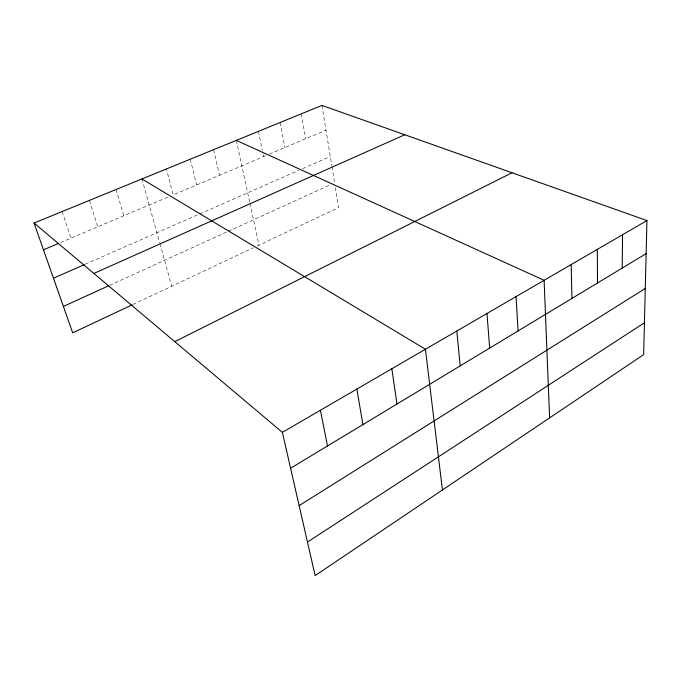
<?xml version="1.0" encoding="UTF-8"?>
<svg xmlns="http://www.w3.org/2000/svg" width="681" height="681" viewBox="0 0 681 681"><rect width="100%" height="100%" fill="white"/><g stroke="black" fill="none" stroke-linecap="round" stroke-linejoin="round"><path stroke-width="0.51" stroke-dasharray="3.4 2.55" d="M132.872 304.509L253.255 247.816M257.086 246.011L338.636 207.611L334.933 184.909M109.581 285.365L227.284 231.736M228.237 231.293L330.855 184.534M85.193 264.245L198.588 214.404M199.55 213.979L298.678 170.403M302.568 168.692L330.294 156.511M60.541 242.572L168.403 196.894M265.547 155.753L173.204 194.86L166.419 168.948M269.412 154.119L325.995 130.156M62.133 211.553L70.969 238.163M89.449 200.393L97.732 226.824M116.042 189.531L123.797 215.783M141.937 178.95L159.652 242.666M159.924 243.662L171.757 286.199M190.297 159.192L196.639 184.934M213.596 149.684L219.503 175.255M236.316 140.397L249.774 202.529M249.987 203.5L259.001 245.109M258.499 131.339L262.381 150.518M263.198 154.553L263.607 156.57M280.155 122.486L284.888 147.564M301.3 113.855L305.675 138.754M321.951 105.41L331.792 165.687M331.962 166.709L334.592 182.831"/><path stroke-width="1.02" d="M622.221 268.084L622.553 234.741M646.95 220.559L643.647 354.631L315.141 575.59L282.385 432.35L34.05 223.027L321.951 105.41L646.95 220.559L282.385 432.35M307.471 542.059L644.439 322.743M299.138 505.617L645.282 288.446M290.591 468.247L646.133 253.647M174.779 341.641L512.052 172.77M131.935 304.952L72.697 332.847L34.05 223.027M63.393 306.416L108.637 285.799M93.859 273.439L404.752 134.753M53.458 278.197L84.223 264.671M43.473 249.808L58.643 243.381M236.316 140.397L544.11 280.3L549.61 417.887M141.937 178.95L425.429 349.251L442.429 489.971M320.41 410.26L327.51 445.97M356.861 389.081L362.93 424.586M391.839 368.761L396.963 404.046M456.781 331.034L460.22 365.867M486.975 313.498L489.673 348.093M516.062 296.601L518.071 330.949M571.18 264.577L571.938 298.431M597.305 249.399L597.509 282.998"/></g></svg>
